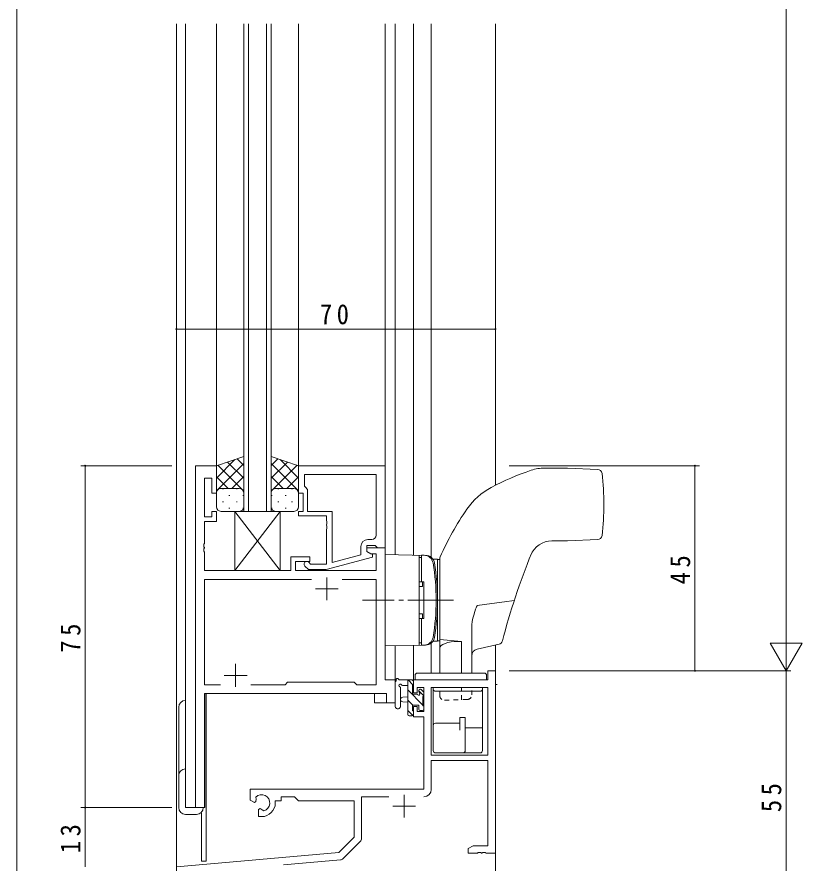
# Model space of a CAD drawing. Units: millimetres on the paper. Extents: x -397 to 397, y -282 to 282.
# Drawn here: x -393.9 to -221.6, y -182.9 to 2.8 of the extents above; entities that cross this region are included whole.
import ezdxf

# ---------------------------------------------------------------- set-up
doc = ezdxf.new("R2010")
doc.units = ezdxf.units.MM
for name, pattern in [('USER2', [13, 10, -1, 1, -1]), ('USER3', [15, 10, -1, 1, -1, 1, -1]), ('USER6', [2, 1, -1])]:
    doc.linetypes.add(name, pattern=pattern)
for name, color, linetype, lineweight in [('0-1_YKK_ZWAK', 7, 'Continuous', 18), ('0-3_YKK_11', 7, 'Continuous', 18), ('0-4_YKK_12', 2, 'Continuous', 18), ('0-6_YKK_13', 4, 'Continuous', 18), ('0-7_YKK_D', 6, 'Continuous', 18)]:
    doc.layers.add(name, color=color, linetype=linetype, lineweight=lineweight)
doc.styles.add('ＭＳ ゴシック', font='')
doc.styles.get('ＭＳ ゴシック').set_extended_font_data('MS Gothic')

msp = doc.modelspace()

# ---------------------------------------------------------------- linework, layer by layer
at = {"layer": '0-1_YKK_ZWAK'}
msp.add_line((-393.908, -245.7), (-393.908, 279.3), dxfattribs=at)
at = {"layer": '0-3_YKK_11'}
for p, q in [((-350.108, -95.7), (-354.708, -95.7)), ((-354.708, -95.7), (-354.708, -170.7)), ((-350.108, -101.7), (-350.108, -95.7)), ((-332.108, -95.7), (-332.108, -101.7)), ((-313.108, -95.7), (-332.108, -95.7)), ((-313.108, -113.7), (-313.108, -95.7)), ((-352.778, -98.4), (-351.108, -98.4)), ((-352.778, -106.9), (-352.778, -98.4)), ((-351.108, -98.4), (-351.108, -101.7)), ((-330.808, -97.63), (-315.038, -97.63)), ((-330.808, -100.2), (-330.808, -97.63)), ((-330.808, -97.63), (-315.038, -97.63)), ((-315.038, -97.63), (-315.038, -110.9)), ((-330.608, -100.4), (-330.808, -100.2)), ((-351.108, -101.7), (-350.108, -101.7)), ((-332.108, -101.7), (-331.108, -101.7)), ((-331.108, -101.7), (-331.108, -105.7)), ((-330.108, -100.9), (-330.608, -100.4)), ((-330.108, -105.7), (-330.108, -100.9)), ((-351.108, -105.7), (-351.108, -106.9)), ((-350.108, -105.7), (-351.108, -105.7)), ((-350.108, -107.9), (-350.108, -105.7)), ((-332.108, -105.7), (-332.108, -106.7)), ((-331.108, -105.7), (-332.108, -105.7)), ((-324.708, -105.7), (-330.108, -105.7)), ((-324.708, -116.908), (-324.708, -105.7)), ((-351.108, -106.9), (-352.778, -106.9)), ((-332.108, -106.7), (-326.008, -106.7)), ((-326.008, -106.7), (-326.008, -107.742)), ((-352.778, -107.9), (-350.108, -107.9)), ((-352.778, -112.742), (-352.778, -107.9)), ((-326.008, -107.742), (-325.888, -107.925)), ((-325.888, -108.475), (-326.008, -108.658)), ((-326.008, -108.658), (-326.008, -108.742)), ((-326.008, -108.742), (-325.888, -108.925)), ((-325.888, -109.475), (-326.008, -109.658)), ((-325.888, -107.925), (-325.888, -108.475)), ((-325.888, -108.925), (-325.888, -109.475)), ((-326.008, -109.658), (-326.008, -117.3)), ((-352.898, -112.925), (-352.778, -112.742)), ((-352.898, -113.475), (-352.898, -112.925)), ((-317.108, -113.2), (-315.308, -113.2)), ((-317.108, -114.5), (-317.108, -113.2)), ((-316.038, -111.9), (-316.908, -111.9)), ((-315.308, -113.2), (-315.108, -113.4)), ((-352.778, -113.658), (-352.898, -113.475)), ((-352.898, -113.925), (-352.778, -113.742)), ((-352.898, -114.475), (-352.898, -113.925)), ((-352.778, -114.658), (-352.898, -114.475)), ((-352.778, -113.742), (-352.778, -113.658)), ((-352.778, -118.7), (-352.778, -114.658)), ((-318.408, -113.4), (-318.408, -115.22)), ((-317.108, -113.7), (-317.108, -114.5)), ((-313.108, -113.7), (-317.108, -113.7)), ((-315.908, -115.193), (-317.108, -114.5)), ((-317.108, -114.5), (-316.242, -115)), ((-316.242, -115), (-315.038, -115)), ((-315.108, -113.4), (-314.808, -113.7)), ((-315.038, -115), (-315.038, -118.7)), ((-314.808, -113.7), (-313.108, -113.7)), ((-313.108, -142.7), (-313.108, -113.7)), ((-333.808, -115.7), (-333.808, -118.7)), ((-329.608, -115.7), (-333.808, -115.7)), ((-332.808, -116.7), (-329.608, -116.7)), ((-332.808, -118.7), (-332.808, -116.7)), ((-329.46, -117.3), (-329.884, -116.876)), ((-329.608, -116.7), (-329.608, -115.7)), ((-326.012, -118.5), (-315.908, -115.793)), ((-318.408, -115.22), (-324.708, -116.908)), ((-315.908, -115.793), (-315.908, -115.193)), ((-333.808, -118.7), (-352.778, -118.7)), ((-315.038, -118.7), (-332.808, -118.7)), ((-330.732, -117.724), (-329.957, -118.5)), ((-329.957, -118.5), (-326.012, -118.5)), ((-326.008, -117.3), (-329.46, -117.3)), ((-329.259, -120.63), (-352.778, -120.63)), ((-352.778, -120.63), (-352.778, -143.77)), ((-329.259, -120.63), (-352.778, -120.63)), ((-325.908, -120.2), (-325.908, -125.2)), ((-315.038, -120.63), (-322.558, -120.63)), ((-315.038, -143.77), (-315.038, -120.63)), ((-328.408, -122.7), (-323.408, -122.7)), ((-345.908, -139.2), (-345.908, -144.2)), ((-290.538, -140.7), (-290.538, -142.7)), ((-288.908, -140.7), (-290.538, -140.7)), ((-288.908, -180.7), (-288.908, -140.7)), ((-348.408, -141.7), (-343.408, -141.7)), ((-310.908, -142.7), (-313.108, -142.7)), ((-310.908, -147.7), (-310.908, -142.7)), ((-306.908, -142.7), (-306.908, -145.5)), ((-290.538, -142.7), (-306.908, -142.7)), ((-352.778, -143.77), (-349.259, -143.77)), ((-342.558, -143.77), (-335.078, -143.77)), ((-335.078, -143.77), (-334.508, -143.2)), ((-334.508, -143.2), (-319.908, -143.2)), ((-319.908, -143.2), (-319.338, -143.77)), ((-319.338, -143.77), (-315.038, -143.77)), ((-306.108, -144.33), (-304.608, -144.33)), ((-306.108, -145.5), (-306.108, -144.33)), ((-304.608, -144.33), (-304.608, -149.6)), ((-302.978, -144.33), (-302.978, -159.2)), ((-290.538, -144.33), (-302.978, -144.33)), ((-302.978, -144.33), (-302.978, -159.2)), ((-290.538, -159.2), (-290.538, -144.33)), ((-352.778, -145.7), (-312.838, -145.7)), ((-352.778, -170.7), (-352.778, -145.7)), ((-312.838, -145.7), (-312.838, -147.7)), ((-306.908, -145.5), (-306.108, -145.5)), ((-312.838, -147.7), (-310.908, -147.7)), ((-306.908, -148.5), (-306.908, -150.8)), ((-306.108, -148.5), (-306.908, -148.5)), ((-306.108, -149.6), (-306.108, -148.5)), ((-304.608, -149.6), (-306.108, -149.6)), ((-306.908, -150.8), (-304.608, -150.8)), ((-304.608, -150.8), (-304.608, -166.7)), ((-302.978, -159.2), (-290.538, -159.2)), ((-302.978, -160.4), (-290.538, -160.4)), ((-302.978, -166.73), (-302.978, -160.4)), ((-290.538, -160.4), (-290.538, -179.07)), ((-342.708, -166.7), (-342.708, -169.065)), ((-304.608, -166.7), (-342.708, -166.7)), ((-341.435, -168.878), (-341.473, -168.419)), ((-341.458, -169.382), (-341.435, -168.878)), ((-335.908, -168.33), (-332.978, -168.33)), ((-335.908, -169.2), (-335.908, -168.33)), ((-332.978, -168.33), (-332.108, -169.2)), ((-318.278, -168.33), (-312.259, -168.33)), ((-318.278, -177.461), (-318.278, -168.33)), ((-308.908, -167.9), (-308.908, -172.9)), ((-354.708, -170.7), (-352.778, -170.7)), ((-342.708, -169.065), (-341.808, -169.585)), ((-341.808, -169.585), (-341.458, -169.382)), ((-337.208, -169.2), (-335.908, -169.2)), ((-337.208, -169.7), (-337.208, -169.2)), ((-332.108, -169.2), (-319.908, -169.2)), ((-319.908, -169.2), (-319.908, -177.2)), ((-311.408, -170.4), (-306.408, -170.4)), ((-340.558, -170.941), (-340.908, -171.143)), ((-340.908, -171.143), (-340.908, -172.7)), ((-340.109, -171.174), (-340.558, -170.941)), ((-339.731, -171.436), (-340.109, -171.174)), ((-340.908, -172.7), (-340.208, -172.7)), ((-319.908, -177.2), (-323.292, -180.584)), ((-322.302, -181.899), (-318.571, -178.168)), ((-293.817, -179.07), (-294.908, -179.7)), ((-294.908, -179.7), (-294.908, -180.7)), ((-290.538, -179.07), (-293.817, -179.07)), ((-323.292, -180.584), (-358.908, -183.7)), ((-294.908, -180.7), (-292.866, -180.7)), ((-292.866, -180.7), (-292.683, -180.58)), ((-292.683, -180.58), (-292.133, -180.58)), ((-292.133, -180.58), (-291.95, -180.7)), ((-291.95, -180.7), (-291.866, -180.7)), ((-291.866, -180.7), (-291.683, -180.58)), ((-291.683, -180.58), (-291.133, -180.58)), ((-291.133, -180.58), (-290.95, -180.7)), ((-290.95, -180.7), (-288.908, -180.7)), ((-335.389, -183.279), (-322.922, -182.188))]:
    msp.add_line(p, q, dxfattribs=at)
for centre, radius, start, end in [((-316.038, -110.9), 1, 270.00001, 359.99999), ((-316.908, -113.4), 1.5, 90.00001, 179.99999), ((-330.308, -117.3), 0.6, 44.99999, 225.00001), ((-304.578, -166.73), 1.6, 270.00001, 359.99999), ((-340.208, -169.7), 1.8, 285.36688, 134.63312), ((-340.208, -169.7), 3, 270.00001, 359.99999), ((-319.278, -177.461), 1, 315, 359.99999), ((-323.009, -181.192), 1, 275, 315.00002)]:
    msp.add_arc(centre, radius, start, end, dxfattribs=at)
at = {"layer": '0-4_YKK_12'}
for p, q in [((-358.908, -195.7), (-358.908, 1.3)), ((-356.908, -170.7), (-356.908, 1.3)), ((-350.108, -95.7), (-350.108, 1.3)), ((-344.108, -105.7), (-344.108, 1.3)), ((-343.108, -105.7), (-343.108, 1.3)), ((-339.108, -105.7), (-339.108, 1.3)), ((-338.108, -105.7), (-338.108, 1.3)), ((-332.108, -95.7), (-332.108, 1.3)), ((-313.108, -96), (-313.108, 1.3)), ((-310.908, -115.238), (-310.908, 1.3)), ((-306.908, -115.308), (-306.908, 1.3)), ((-303.008, -115.787), (-303.008, 1.3)), ((-288.908, -99.991), (-288.908, 1.3)), ((-350.108, -95.7), (-354.708, -95.7)), ((-354.708, -170.7), (-354.708, -95.7)), ((-344.108, -104.7), (-344.108, -105.7)), ((-338.108, -105.7), (-344.108, -105.7)), ((-313.408, -113.7), (-313.108, -113.7)), ((-313.108, -113.7), (-313.108, -142.699)), ((-310.908, -147.7), (-310.908, -135.162)), ((-306.908, -135.092), (-306.908, -142.7)), ((-303.008, -134.613), (-303.008, -141.2)), ((-288.908, -135.056), (-288.908, -195.7)), ((-313.108, -142.699), (-310.908, -142.699)), ((-303.008, -142.7), (-306.908, -142.7)), ((-352.708, -145.7), (-315.408, -145.7)), ((-352.708, -170.7), (-352.708, -145.7)), ((-352.408, -145.7), (-352.408, -182.5)), ((-315.408, -147.7), (-315.408, -145.7)), ((-315.408, -147.7), (-310.908, -147.7)), ((-356.908, -170.7), (-352.708, -170.7)), ((-353.408, -171.919), (-353.408, -182.5)), ((-352.408, -182.5), (-353.408, -182.5))]:
    msp.add_line(p, q, dxfattribs=at)
at = {"layer": '0-4_YKK_12', "linetype": 'USER3'}
msp.add_line((-288.508, -143.7), (-288.908, -143.7), dxfattribs=at)
at = {"layer": '0-6_YKK_13'}
for p, q in [((-344.108, -93.7), (-350.108, -95.7)), ((-350.108, -98.403), (-346.053, -94.348)), ((-344.108, -95.623), (-345.55, -94.181)), ((-344.108, -101.7), (-344.108, -93.7)), ((-338.108, -93.7), (-332.108, -95.7)), ((-338.108, -101.7), (-338.108, -93.7)), ((-338.108, -95.623), (-336.666, -94.181)), ((-332.108, -98.403), (-336.163, -94.348)), ((-350.108, -101.232), (-344.108, -95.232)), ((-350.108, -95.7), (-350.108, -101.7)), ((-344.108, -101.28), (-349.793, -95.595)), ((-344.108, -98.451), (-347.672, -94.888)), ((-338.108, -98.451), (-334.545, -94.888)), ((-332.108, -101.232), (-338.108, -95.232)), ((-338.108, -101.28), (-332.423, -95.595)), ((-332.108, -95.7), (-332.108, -101.7)), ((-273.108, -96.2), (-278.139, -96.2)), ((-266.451, -96.491), (-273.108, -96.2)), ((-347.516, -100.7), (-350.108, -98.108)), ((-346.748, -100.7), (-344.108, -98.06)), ((-335.468, -100.7), (-338.108, -98.06)), ((-334.7, -100.7), (-332.108, -98.108)), ((-349.924, -101.121), (-350.108, -100.937)), ((-350.108, -104.7), (-350.108, -101.7)), ((-349.108, -100.7), (-345.108, -100.7)), ((-349.108, -100.7), (-345.108, -100.7)), ((-348.788, -100.79), (-348.588, -100.79)), ((-345.758, -100.79), (-345.558, -100.79)), ((-344.313, -101.094), (-344.108, -100.889)), ((-344.108, -101.7), (-344.108, -104.7)), ((-337.903, -101.094), (-338.108, -100.889)), ((-338.108, -101.7), (-338.108, -104.7)), ((-333.108, -100.7), (-337.108, -100.7)), ((-333.108, -100.7), (-337.108, -100.7)), ((-336.458, -100.79), (-336.658, -100.79)), ((-333.428, -100.79), (-333.628, -100.79)), ((-332.293, -101.121), (-332.108, -100.937)), ((-332.108, -104.7), (-332.108, -101.7)), ((-348.788, -103.62), (-348.588, -103.62)), ((-347.373, -102.205), (-347.173, -102.205)), ((-345.758, -103.62), (-345.558, -103.62)), ((-344.343, -102.205), (-344.143, -102.205)), ((-337.873, -102.205), (-338.073, -102.205)), ((-336.458, -103.62), (-336.658, -103.62)), ((-334.843, -102.205), (-335.043, -102.205)), ((-333.428, -103.62), (-333.628, -103.62)), ((-345.108, -105.7), (-349.108, -105.7)), ((-347.373, -105.035), (-347.173, -105.035)), ((-346.108, -105.7), (-346.108, -118.7)), ((-346.108, -105.7), (-336.108, -105.7)), ((-346.108, -105.7), (-336.108, -118.7)), ((-336.108, -105.7), (-346.108, -118.7)), ((-344.343, -105.035), (-344.166, -105.035)), ((-337.873, -105.035), (-338.05, -105.035)), ((-337.108, -105.7), (-333.108, -105.7)), ((-336.108, -118.7), (-336.108, -105.7)), ((-334.843, -105.035), (-335.043, -105.035)), ((-273.108, -112.2), (-276.513, -112.2)), ((-273.108, -112.2), (-266.451, -111.909)), ((-313.108, -115.2), (-304.215, -115.355)), ((-305.608, -135.052), (-305.608, -115.348)), ((-305.608, -115.85), (-305.608, -121.2)), ((-305.108, -115.85), (-305.608, -115.85)), ((-305.108, -115.352), (-304.56, -115.352)), ((-305.108, -115.352), (-305.108, -121.2)), ((-302.51, -116.184), (-301.608, -116.2)), ((-301.608, -116.2), (-301.608, -134.2)), ((-301.608, -116.3), (-301.608, -134.1)), ((-301.108, -116.3), (-301.608, -116.3)), ((-301.108, -141.2), (-301.108, -116.087)), ((-346.108, -118.7), (-336.108, -118.7)), ((-305.608, -121.2), (-304.608, -121.2)), ((-304.928, -122.2), (-305.608, -122.2)), ((-304.928, -122.2), (-304.928, -121.2)), ((-304.608, -129.2), (-304.608, -121.2)), ((-292.897, -126.366), (-289.72, -125.953)), ((-289.72, -125.953), (-286.914, -125.573)), ((-286.914, -125.573), (-284.772, -125.278)), ((-293.653, -128.453), (-293.419, -127.691)), ((-293.419, -127.691), (-293.25, -127.197)), ((-293.25, -127.197), (-293.136, -126.883)), ((-293.136, -126.883), (-293.06, -126.684)), ((-293.06, -126.684), (-293.01, -126.56)), ((-293.01, -126.56), (-292.977, -126.482)), ((-292.977, -126.482), (-292.953, -126.433)), ((-292.953, -126.433), (-292.936, -126.403)), ((-292.936, -126.403), (-292.916, -126.377)), ((-292.916, -126.377), (-292.907, -126.37)), ((-292.907, -126.37), (-292.897, -126.366)), ((-304.928, -128.2), (-305.608, -128.2)), ((-305.608, -129.2), (-305.608, -134.55)), ((-305.608, -129.2), (-304.608, -129.2)), ((-305.108, -129.2), (-305.108, -135.048)), ((-304.928, -129.2), (-304.928, -128.2)), ((-294.074, -130.616), (-293.981, -129.895)), ((-293.981, -129.895), (-293.837, -129.171)), ((-293.837, -129.171), (-293.653, -128.453)), ((-294.108, -131.337), (-294.074, -130.616)), ((-294.108, -141.2), (-294.108, -131.337)), ((-305.108, -134.55), (-305.608, -134.55)), ((-305.108, -135.048), (-304.56, -135.048)), ((-302.51, -134.216), (-301.608, -134.2)), ((-301.608, -134.1), (-301.108, -134.1)), ((-296.345, -134.271), (-301.108, -133.854)), ((-301.032, -135.417), (-301.108, -135.7)), ((-300.805, -135.144), (-301.032, -135.417)), ((-300.437, -134.893), (-300.805, -135.144)), ((-299.942, -134.673), (-300.437, -134.893)), ((-299.339, -134.491), (-299.942, -134.673)), ((-298.65, -134.357), (-299.339, -134.491)), ((-297.902, -134.273), (-298.65, -134.357)), ((-297.124, -134.244), (-297.902, -134.273)), ((-296.345, -134.271), (-297.124, -134.244)), ((-296.345, -141.2), (-296.345, -134.271)), ((-292.931, -135.941), (-288.11, -134.88)), ((-307.208, -142.7), (-309.889, -142.7)), ((-308.108, -142.7), (-308.108, -150.3)), ((-307, -143.768), (-308.068, -142.7)), ((-306.538, -142.7), (-306.538, -141.7)), ((-306.538, -142.7), (-290.838, -142.7)), ((-306.038, -141.2), (-291.338, -141.2)), ((-290.838, -141.7), (-290.838, -142.7)), ((-310.908, -148.428), (-310.908, -143.266)), ((-309.708, -148.428), (-309.705, -144.467)), ((-309.289, -143.9), (-308.108, -143.9)), ((-307.108, -145.8), (-307.108, -143.8)), ((-306.908, -143.6), (-306.908, -143)), ((-304.696, -145.288), (-305.196, -144.788)), ((-302.538, -144.33), (-302.538, -158.2)), ((-291.738, -144.33), (-291.738, -158.2)), ((-308.108, -146.4), (-309.253, -146.502)), ((-304.808, -148.205), (-308.108, -144.905)), ((-306.169, -145.8), (-307.108, -145.8)), ((-305.708, -145), (-305.708, -145.339)), ((-304.615, -146.153), (-305.708, -145.06)), ((-304.808, -148.4), (-304.808, -146.3)), ((-304.608, -146.1), (-304.608, -145.5)), ((-302.038, -145.2), (-292.238, -145.2)), ((-356.908, -147.2), (-356.908, -170.7)), ((-308.108, -147.6), (-309.253, -147.498)), ((-307.058, -148.2), (-308.108, -147.15)), ((-307.108, -148.2), (-305.708, -148.2)), ((-307.108, -149.5), (-307.108, -148.2)), ((-305.708, -148.2), (-305.708, -149.1)), ((-358.408, -170.7), (-358.408, -148.7)), ((-306.994, -150.51), (-308.108, -149.395)), ((-306.908, -150.3), (-306.908, -149.7)), ((-305.408, -149.4), (-304.908, -149.4)), ((-304.608, -149.1), (-304.608, -148.6)), ((-307.808, -150.6), (-307.208, -150.6)), ((-296.738, -152.2), (-302.038, -152.2)), ((-295.538, -150.949), (-295.538, -158.2)), ((-291.738, -153.244), (-295.538, -153.244)), ((-302.038, -158.7), (-292.238, -158.7)), ((-356.908, -170.7), (-353.008, -170.7)), ((-354.508, -172.2), (-356.908, -172.2))]:
    msp.add_line(p, q, dxfattribs=at)
at = {"layer": '0-6_YKK_13', "linetype": 'USER2'}
msp.add_line((-298.108, -125.2), (-318.038, -125.2), dxfattribs=at)
msp.add_line((-298.108, -125.2), (-318.038, -125.2), dxfattribs=at)
at = {"layer": '0-6_YKK_13', "linetype": 'USER6'}
for p, q in [((-301.108, -146.164), (-301.108, -144.33)), ((-296.345, -147.069), (-296.345, -144.33)), ((-294.108, -145.99), (-294.108, -144.33)), ((-300.073, -147.164), (-295.073, -146.989))]:
    msp.add_line(p, q, dxfattribs=at)
at = {"layer": '0-6_YKK_13'}
for points in [[(-313.108, -115.2), (-313.108, -135.2), (-304.215, -135.045)], [(-295.538, -150.949), (-296.738, -150.949), (-296.738, -153.7)]]:
    msp.add_lwpolyline(points, dxfattribs=at)
for centre, radius, start, end in [((-278.139, -105.2), 9, 90, 108.72705), ((-266.494, -97.49), 1, 6.58665, 87.5), ((-261.765, -153.5), 60, 108.72705, 117.86452), ((-324.608, -104.2), 59.5, 353.41335, 6.58665), ((-349.108, -101.7), 1, 89.9999, 179.9999), ((-349.108, -101.7), 1, 89.9999, 179.9999), ((-345.108, -101.7), 1, 359.9999, 89.9999), ((-345.108, -101.7), 1, 359.9999, 89.9999), ((-337.108, -101.7), 1, 90.0001, 180.0001), ((-337.108, -101.7), 1, 90.0001, 180.0001), ((-333.108, -101.7), 1, 0.0001, 90.0001), ((-333.108, -101.7), 1, 0.0001, 90.0001), ((-282.797, -113.718), 15, 117.86452, 145.41351), ((-349.108, -104.7), 1, 179.9999, 269.9999), ((-345.108, -104.7), 1, 269.9999, 359.9999), ((-337.108, -104.7), 1, 180.0001, 270.0001), ((-333.108, -104.7), 1, 270.0001, 0.0001), ((-241.633, -142.1), 65, 145.41351, 156.01734), ((-266.494, -110.91), 1, 272.5, 353.41335), ((-276.513, -117.2), 5, 90, 157.96077), ((-142.108, -171.61), 150, 157.82105, 165.53961), ((-304.56, -117.352), 2, 9.31215, 90), ((-304.25, -117.355), 2, 9.30873, 89), ((-302.505, -115.934), 0.25, 219.15251, 269), ((-300.108, -116.087), 1, 156.01734, 180), ((-352.42, -125.2), 50.5, 350.68785, 9.31215), ((-352.111, -125.2), 50.5, 350.69127, 9.30873), ((-304.56, -133.048), 2, 270, 350.68785), ((-304.25, -133.045), 2, 271, 350.69127), ((-302.505, -134.466), 0.25, 91, 140.84749), ((-288.325, -133.904), 1, 282.40741, 345.53961), ((-292.608, -137.406), 1.5, 102.40741, 180), ((-310.998, -142.81), 0.3, 310.52878, 10.52878), ((-310.408, -142.7), 0.3, 30, 190.52878), ((-309.889, -142.4), 0.3, 210, 270), ((-307.208, -143), 0.3, 0, 90), ((-306.038, -141.7), 0.5, 90, 180), ((-291.338, -141.7), 0.5, 0, 90), ((-310.608, -143.266), 0.3, 130.52878, 180), ((-309.808, -143.9), 0.3, 30, 250.81024), ((-310.005, -144.467), 0.3, 359.95977, 70.81024), ((-309.289, -143.6), 0.3, 210, 270), ((-307.108, -143.6), 0.2, 270, 0), ((-305.408, -145), 0.3, 45, 180), ((-302.038, -144.7), 0.5, 180, 270), ((-292.238, -144.7), 0.5, 270, 0), ((-309.208, -147), 0.5, 95.09207, 264.90793), ((-306.169, -146.1), 0.3, 33.05573, 90), ((-305.708, -145.8), 0.25, 213.05573, 56.94427), ((-305.408, -145.339), 0.3, 180, 236.94427), ((-304.808, -146.1), 0.2, 270, 0), ((-304.908, -145.5), 0.3, 0, 45), ((-356.908, -148.7), 1.5, 90, 180), ((-310.308, -148.428), 0.6, 179.95977, 359.95977), ((-304.808, -148.6), 0.2, 0, 90), ((-307.808, -150.3), 0.3, 180, 270), ((-307.208, -150.3), 0.3, 270, 0), ((-307.108, -149.7), 0.2, 0, 90), ((-305.408, -149.1), 0.3, 180, 270), ((-304.908, -149.1), 0.3, 270, 0), ((-302.038, -152.7), 0.5, 90, 180), ((-302.038, -158.2), 0.5, 180, 270), ((-296.038, -158.2), 0.5, 270, 0), ((-292.238, -158.2), 0.5, 270, 0), ((-356.908, -163.7), 1.5, 90, 180), ((-356.908, -170.7), 1.5, 180, 270), ((-354.508, -170.7), 1.5, 270, 0)]:
    msp.add_arc(centre, radius, start, end, dxfattribs=at)
at = {"layer": '0-6_YKK_13', "linetype": 'USER6'}
for centre, start, end in [((-300.108, -146.164), 180, 272), ((-295.108, -145.99), 272, 0)]:
    msp.add_arc(centre, 1, start, end, dxfattribs=at)
at = {"layer": '0-7_YKK_D'}
for p, q in [((-225.108, -133.7), (-225.108, 152.3)), ((-358.908, -73.8), (-358.908, -64.7)), ((-288.908, -73.8), (-288.908, -64.7)), ((-358.908, -65.7), (-288.908, -65.7)), ((-359.908, -95.7), (-379.908, -95.7)), ((-378.908, -95.7), (-378.908, -170.7)), ((-285.908, -95.7), (-244.108, -95.7)), ((-245.108, -140.7), (-245.108, -95.7)), ((-225.108, -140.7), (-225.108, -128.576)), ((-221.608, -134.638), (-228.608, -134.638)), ((-225.108, -140.7), (-228.608, -134.638)), ((-225.108, -140.7), (-221.608, -134.638)), ((-285.908, -140.7), (-224.108, -140.7)), ((-285.908, -140.7), (-244.108, -140.7)), ((-285.908, -140.7), (-224.108, -140.7)), ((-225.108, -195.7), (-225.108, -140.7)), ((-359.908, -170.7), (-379.908, -170.7)), ((-359.908, -170.7), (-379.908, -170.7)), ((-378.908, -183.7), (-378.908, -170.7))]:
    msp.add_line(p, q, dxfattribs=at)
for centre, start, end in [((-358.908, -65.7), 0, 180), ((-358.908, -65.7), 180, 0), ((-288.908, -65.7), 0, 180), ((-288.908, -65.7), 180, 0), ((-378.908, -95.7), 90, 270), ((-378.908, -95.7), 270, 90), ((-245.108, -95.7), 90, 270), ((-245.108, -95.7), 270, 90), ((-245.108, -140.7), 90, 270), ((-245.108, -140.7), 270, 90), ((-378.908, -170.7), 90, 270), ((-378.908, -170.7), 90, 270), ((-378.908, -170.7), 270, 90), ((-378.908, -170.7), 270, 90)]:
    msp.add_arc(centre, 0.106, start, end, dxfattribs=at)

# ---------------------------------------------------------------- texts
at = {"layer": '0-7_YKK_D', "color": 7, "insert": (-327.428, -64.7), "char_height": 4.399, "attachment_point": 7, "style": 'ＭＳ ゴシック'}
msp.add_mtext('\\T1.37;\\W0.9;70', dxfattribs=at)
at = {"layer": '0-7_YKK_D', "color": 7, "char_height": 4.399, "attachment_point": 7, "rotation": 90, "style": 'ＭＳ ゴシック'}
for s, insert in [('\\T1.37;\\W0.9;45', (-246.108, -121.72)), ('\\T1.37;\\W0.9;75', (-379.908, -136.72)), ('\\T1.37;\\W0.9;55', (-226.108, -171.72)), ('\\T1.37;\\W0.9;13', (-379.908, -180.72))]:
    msp.add_mtext(s, dxfattribs=dict(at, insert=insert))

doc.saveas('drawing.dxf')
